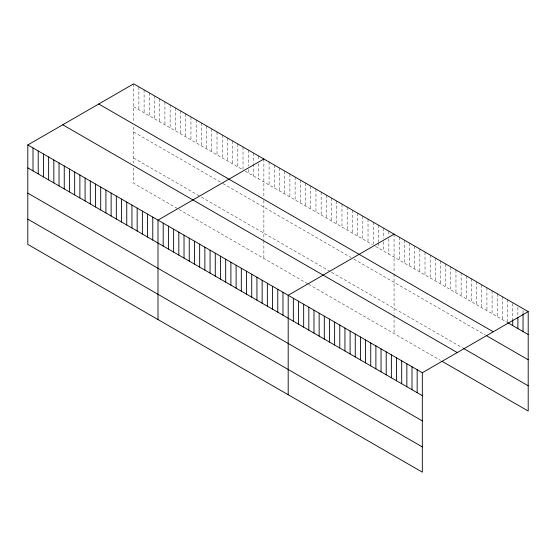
<?xml version="1.0" encoding="UTF-8"?>
<svg xmlns="http://www.w3.org/2000/svg" width="556" height="556" viewBox="0 0 556 556"><rect width="100%" height="100%" fill="white"/><g stroke="black" fill="none" stroke-linecap="round" stroke-linejoin="round"><path stroke-width="0.42" stroke-dasharray="2.78 2.08" d="M133.676 83.831L133.676 121.903M133.676 106.752L242.291 169.462M245.272 171.185L372.485 244.633M375.46 246.35L506.829 322.188M133.676 132.001L222.205 183.119M222.949 183.549L350.912 257.421M353.887 259.145L485.451 335.101M133.676 158.022L199.889 196.247M201.376 197.102L330.083 271.411M331.571 272.273L462.606 347.924M307.76 283.775L133.676 183.271L133.676 168.12M308.504 284.206L440.491 360.406M523.043 310.324L523.043 313.723M517.879 307.343L517.879 315.836M512.722 303.52L512.722 318.803M507.565 299.691L507.565 321.764M502.402 296.709L502.402 319.637M497.245 293.735L497.245 316.656M492.088 290.753L492.088 313.681M486.924 287.779L486.924 310.7M481.767 284.797L481.767 307.725M476.61 281.816L476.61 304.744M471.446 278.841L471.446 301.769M466.289 275.859L466.289 298.787M461.132 272.885L461.132 295.806M455.969 269.903L455.969 292.831M450.812 266.929L450.812 289.85M445.655 263.947L445.655 286.875M440.491 260.966L440.491 283.894M435.334 257.991L435.334 280.912M430.177 255.009L430.177 277.937M425.013 252.035L425.013 274.956M419.856 249.053L419.856 271.981M414.7 246.079L414.7 269M409.543 243.097L409.543 266.025M404.379 240.116L404.379 263.044M399.222 237.141L399.222 260.062M394.065 234.159L394.065 272.238M394.065 273.92L394.065 313.403M394.065 315.085L394.065 333.6M388.852 231.157L388.852 235.396M388.852 238.795L388.852 254.078M383.647 228.148L383.647 238.336M383.647 241.735L383.647 251.076M378.441 225.138L378.441 242.124M378.441 242.972L378.441 248.066M373.229 222.136L373.229 245.057M368.023 219.127L368.023 242.055M362.818 216.124L362.818 239.045M357.605 213.115L357.605 236.043M352.4 210.105L352.4 233.034M347.194 207.103L347.194 230.024M341.982 204.094L341.982 227.022M336.776 201.084L336.776 224.012M331.571 198.082L331.571 221.01M326.358 195.073L326.358 218.001M321.153 192.07L321.153 214.991M315.947 189.061L315.947 211.989M310.741 186.051L310.741 208.98M305.529 183.049L305.529 205.97M300.323 180.04L300.323 202.968M295.118 177.037L295.118 199.958M289.905 174.028L289.905 196.956M284.7 171.019L284.7 193.947M279.494 168.016L279.494 190.937M274.282 165.007L274.282 187.935M269.076 162.004L269.076 184.926M263.871 158.995L263.871 197.067M263.871 200.438L263.871 239.921M263.871 240.762L263.871 258.436M258.658 155.986L258.658 160.232M258.658 163.631L258.658 178.914M253.453 152.983L253.453 163.172M253.453 164.02L253.453 175.904M248.247 149.974L248.247 166.105M248.247 169.504L248.247 172.902M243.035 146.965L243.035 169.893M237.829 143.962L237.829 166.89M232.623 140.953L232.623 163.881M227.418 137.951L227.418 160.872M222.205 134.941L222.205 157.869M217 131.932L217 154.86M211.794 128.929L211.794 151.851M206.582 125.92L206.582 148.848M201.376 122.918L201.376 145.839M196.171 119.908L196.171 142.836M190.958 116.899L190.958 139.827M185.753 113.897L185.753 136.818M180.547 110.887L180.547 133.815M175.335 107.885L175.335 130.806M170.129 104.876L170.129 127.804M164.923 101.866L164.923 124.794M159.711 98.864L159.711 121.785M154.505 95.854L154.505 118.782M149.3 92.845L149.3 115.773M144.094 89.843L144.094 112.771M138.882 86.833L138.882 109.761M133.676 126.956L133.676 163.068"/><path stroke-width="0.83" d="M27.8 144.956L422.324 372.728L422.324 472.169L27.8 244.397L27.8 144.956L133.676 83.831L528.2 311.603L528.2 411.044L441.971 361.261M263.871 158.995L157.994 220.12L157.994 319.561M394.065 234.159L288.189 295.285L288.189 394.725M422.324 372.728L528.2 311.603M507.565 322.619L528.2 334.531M98.739 104L493.262 331.779M486.924 335.949L528.2 359.781M463.343 348.348L528.2 385.794M62.738 124.78L457.261 352.56M27.8 167.884L422.324 395.657M27.8 193.134L422.324 420.906M27.8 219.147L422.324 446.92M523.043 313.723L523.043 331.55M517.879 317.532L517.879 328.575M512.722 319.651L512.722 325.594M417.167 369.754L417.167 392.682M412.003 366.772L412.003 389.7M406.846 363.798L406.846 386.719M401.689 360.816L401.689 383.744M396.525 357.842L396.525 380.763M391.368 354.86L391.368 377.788M386.212 351.878L386.212 374.807M381.048 348.904L381.048 371.825M375.891 345.922L375.891 368.85M370.734 342.948L370.734 365.869M365.57 339.966L365.57 362.894M360.413 336.992L360.413 359.913M355.256 334.01L355.256 356.938M350.099 331.029L350.099 353.957M344.935 328.054L344.935 350.975M339.779 325.072L339.779 348M334.622 322.098L334.622 345.019M329.458 319.116L329.458 342.044M324.301 316.135L324.301 339.063M319.144 313.16L319.144 336.088M313.98 310.178L313.98 333.107M308.823 307.204L308.823 330.125M303.666 304.222L303.666 327.15M298.502 301.248L298.502 324.169M293.346 298.266L293.346 321.194M282.976 292.282L282.976 315.203M277.771 289.273L277.771 312.201M272.565 286.27L272.565 309.192M267.353 283.261L267.353 306.189M262.147 280.252L262.147 303.18M256.941 277.249L256.941 300.17M251.729 274.24L251.729 297.168M246.523 271.238L246.523 294.159M241.318 268.228L241.318 291.156M236.105 265.219L236.105 288.147M230.9 262.217L230.9 285.138M225.694 259.207L225.694 282.135M220.489 256.198L220.489 279.126M215.276 253.195L215.276 276.123M210.071 250.186L210.071 273.114M204.865 247.184L204.865 270.105M199.653 244.174L199.653 267.102M194.447 241.165L194.447 264.093M189.242 238.163L189.242 261.084M184.029 235.153L184.029 258.081M178.823 232.151L178.823 255.072M173.618 229.141L173.618 252.07M168.405 226.132L168.405 249.06M163.2 223.13L163.2 246.051M152.782 217.118L152.782 240.039M147.576 214.109L147.576 237.037M142.371 211.099L142.371 234.027M137.165 208.097L137.165 231.018M131.953 205.088L131.953 228.016M126.747 202.078L126.747 225.006M121.542 199.076L121.542 222.004M116.329 196.066L116.329 218.994M111.124 193.064L111.124 215.985M105.918 190.055L105.918 212.983M100.706 187.045L100.706 209.973M95.5 184.043L95.5 206.964M90.294 181.034L90.294 203.962M85.082 178.031L85.082 200.952M79.876 175.022L79.876 197.95M74.671 172.012L74.671 194.941M69.458 169.01L69.458 191.931M64.253 166.001L64.253 188.929M59.047 162.998L59.047 185.919M53.842 159.989L53.842 182.917M48.629 156.98L48.629 179.908M43.424 153.977L43.424 176.898M38.218 150.968L38.218 173.896M33.006 147.959L33.006 170.887"/></g></svg>
